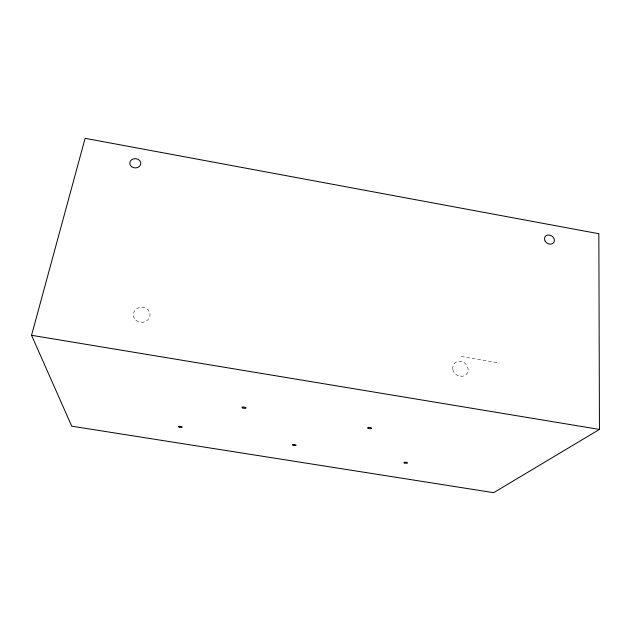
<?xml version="1.0" encoding="UTF-8"?>
<svg xmlns="http://www.w3.org/2000/svg" width="631" height="631" viewBox="0 0 631 631"><rect width="100%" height="100%" fill="white"/><g stroke="black" fill="none" stroke-linecap="round" stroke-linejoin="round"><path stroke-width="0.47" stroke-dasharray="3.15 2.37" d="M461.206 356.515L499.429 363.038M452.845 369.506A8.069 7.17 38.4 0 0 465.568 374.98A8.069 7.17 38.4 0 0 462.846 361.989A8.069 7.17 38.4 0 0 452.845 369.506M136.154 320.564A8.392 7.58 -3.6 0 0 149.902 316.155A8.392 7.58 -3.6 0 0 138.954 307.644A8.392 7.58 -3.6 0 0 136.154 320.564"/><path stroke-width="0.95" d="M31.55 335.298L85.122 138.323L598.843 233.73L599.45 429.427L493.647 492.677L71.753 426.193L31.55 335.298L599.45 429.427M131.65 166.718A5.505 4.63 2.6 0 0 140.681 164.273A5.505 4.63 2.6 0 0 133.52 158.878A5.505 4.63 2.6 0 0 131.65 166.718M545.113 241.058A5.237 4.307 33.6 0 0 553.718 242.62A5.237 4.307 33.6 0 0 549.546 235.055A5.237 4.307 33.6 0 0 545.113 241.058M293.218 445.249A1.83 0.481 7.8 0 0 296.113 445.281A1.83 0.481 7.8 0 0 293.596 444.461A1.83 0.481 7.8 0 0 293.218 445.249M368.275 428.323A2.035 0.592 6.4 0 0 371.604 428.339A2.035 0.592 6.4 0 0 368.985 427.384A2.035 0.592 6.4 0 0 368.275 428.323M242.888 408.012A2.059 0.607 8.9 0 0 246.058 407.989A2.059 0.607 8.9 0 0 243.124 406.979A2.059 0.607 8.9 0 0 242.888 408.012M404.471 462.957A1.822 0.473 5.8 0 0 407.484 463.012A1.822 0.473 5.8 0 0 405.22 462.231A1.822 0.473 5.8 0 0 404.471 462.957M179.07 427.006A1.869 0.489 9.8 0 0 182.154 427.274A1.869 0.489 9.8 0 0 179.898 426.304A1.869 0.489 9.8 0 0 179.07 427.006"/></g></svg>
